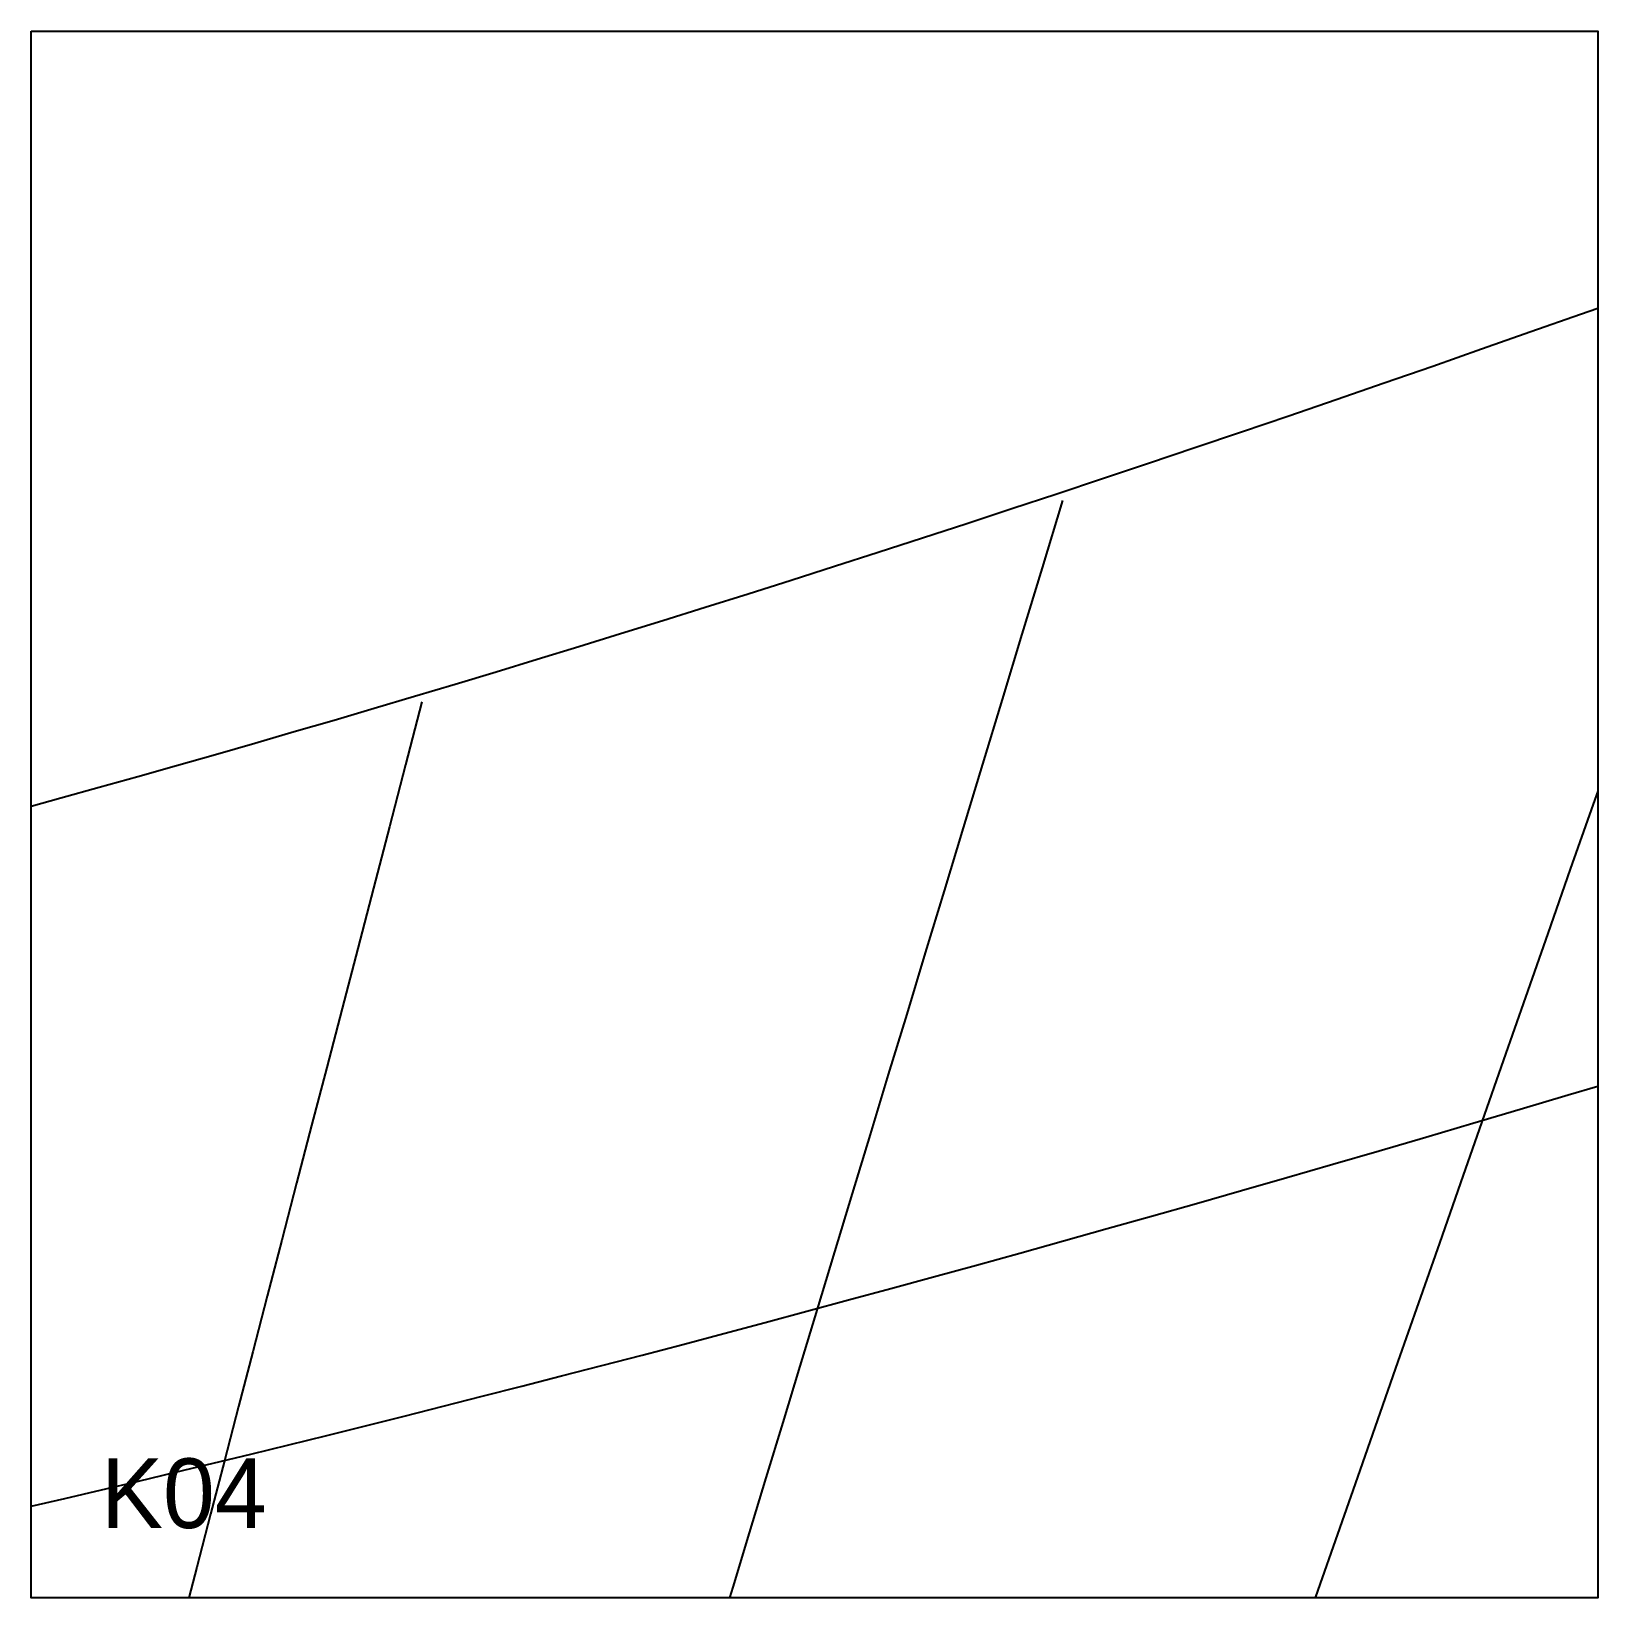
# Model space of a CAD drawing. Header units: millimetres. Extents: x 0 to 900, y 0 to 900.
import ezdxf

# ---------------------------------------------------------------- set-up
doc = ezdxf.new("R2010")
doc.units = ezdxf.units.MM
for name, color, linetype in [('CUT', 1, 'Continuous'), ('DECL', 30, 'Continuous'), ('HOUR', 7, 'Continuous'), ('HOUR15', 9, 'Continuous'), ('ID', 3, 'Continuous')]:
    doc.layers.add(name, color=color, linetype=linetype)

msp = doc.modelspace()

# ---------------------------------------------------------------- linework, layer by layer
at = {"layer": 'CUT'}
msp.add_lwpolyline([(0, 900), (900, 900), (900, 0), (0, 0), (0, 900)], close=True, dxfattribs=at)
at = {"layer": 'DECL'}
for points in [[(0, 454.8), (17.04, 459.5), (39.03, 465.62), (61.15, 471.83), (83.42, 478.13), (105.83, 484.53), (128.39, 491.02), (151.1, 497.61), (173.97, 504.29), (197, 511.08), (220.18, 517.96), (243.53, 524.95), (267.05, 532.04), (290.73, 539.24), (314.59, 546.54), (338.62, 553.95), (362.83, 561.47), (387.22, 569.1), (411.8, 576.84), (436.56, 584.69), (461.52, 592.67), (486.67, 600.76), (512.03, 608.97), (537.58, 617.3), (563.35, 625.75), (589.32, 634.33), (615.51, 643.03), (641.92, 651.87), (668.55, 660.83), (695.41, 669.93), (722.5, 679.16), (749.83, 688.53), (777.4, 698.04), (805.21, 707.69), (833.28, 717.49), (861.6, 727.43), (890.18, 737.52), (900, 741.01)], [(0, 52.53), (19.18, 57), (40.29, 61.96), (61.53, 66.99), (82.9, 72.1), (104.42, 77.28), (126.08, 82.53), (147.88, 87.86), (169.82, 93.27), (191.92, 98.75), (214.16, 104.32), (236.56, 109.96), (259.11, 115.69), (281.83, 121.49), (304.7, 127.38), (327.75, 133.36), (350.95, 139.42), (374.33, 145.56), (397.89, 151.8), (421.62, 158.12), (445.53, 164.53), (469.63, 171.04), (493.91, 177.64), (518.38, 184.33), (543.05, 191.12), (567.91, 198.01), (592.98, 205), (618.25, 212.08), (643.73, 219.27), (669.42, 226.56), (695.33, 233.96), (721.45, 241.47), (747.81, 249.08), (774.39, 256.8), (801.2, 264.64), (828.26, 272.59), (855.55, 280.65), (883.09, 288.84), (900, 293.89)]]:
    msp.add_lwpolyline(points, dxfattribs=at)
at = {"layer": 'HOUR'}
msp.add_lwpolyline([(592.49, 630.41), (580.77, 591.78), (569.21, 553.67), (557.8, 516.07), (546.54, 478.97), (535.44, 442.36), (524.47, 406.22), (513.65, 370.54), (502.96, 335.32), (492.41, 300.55), (481.99, 266.21), (471.71, 232.3), (461.54, 198.8), (451.5, 165.71), (441.59, 133.02), (431.79, 100.73), (422.11, 68.81), (412.54, 37.27), (403.08, 6.09), (401.23, 0)], dxfattribs=at)
at = {"layer": 'HOUR15'}
for points in [[(224.44, 514.76), (215.03, 478.61), (205.74, 442.93), (196.57, 407.71), (187.52, 372.94), (178.59, 338.61), (169.77, 304.71), (161.05, 271.23), (152.45, 238.16), (143.94, 205.49), (135.54, 173.22), (127.25, 141.34), (119.05, 109.83), (110.94, 78.7), (102.93, 47.92), (95.02, 17.5), (90.46, 0)], [(900, 463.5), (897.36, 455.97), (884.25, 418.52), (871.31, 381.55), (858.54, 345.07), (845.93, 309.05), (833.48, 273.49), (821.19, 238.38), (809.05, 203.71), (797.06, 169.46), (785.22, 135.64), (773.52, 102.22), (761.96, 69.21), (750.54, 36.58), (739.26, 4.35), (737.74, 0)]]:
    msp.add_lwpolyline(points, dxfattribs=at)

# ---------------------------------------------------------------- texts
at = {"layer": 'ID'}
msp.add_text('K04', height=40, dxfattribs=at).set_placement((40, 40))

doc.saveas('drawing.dxf')
